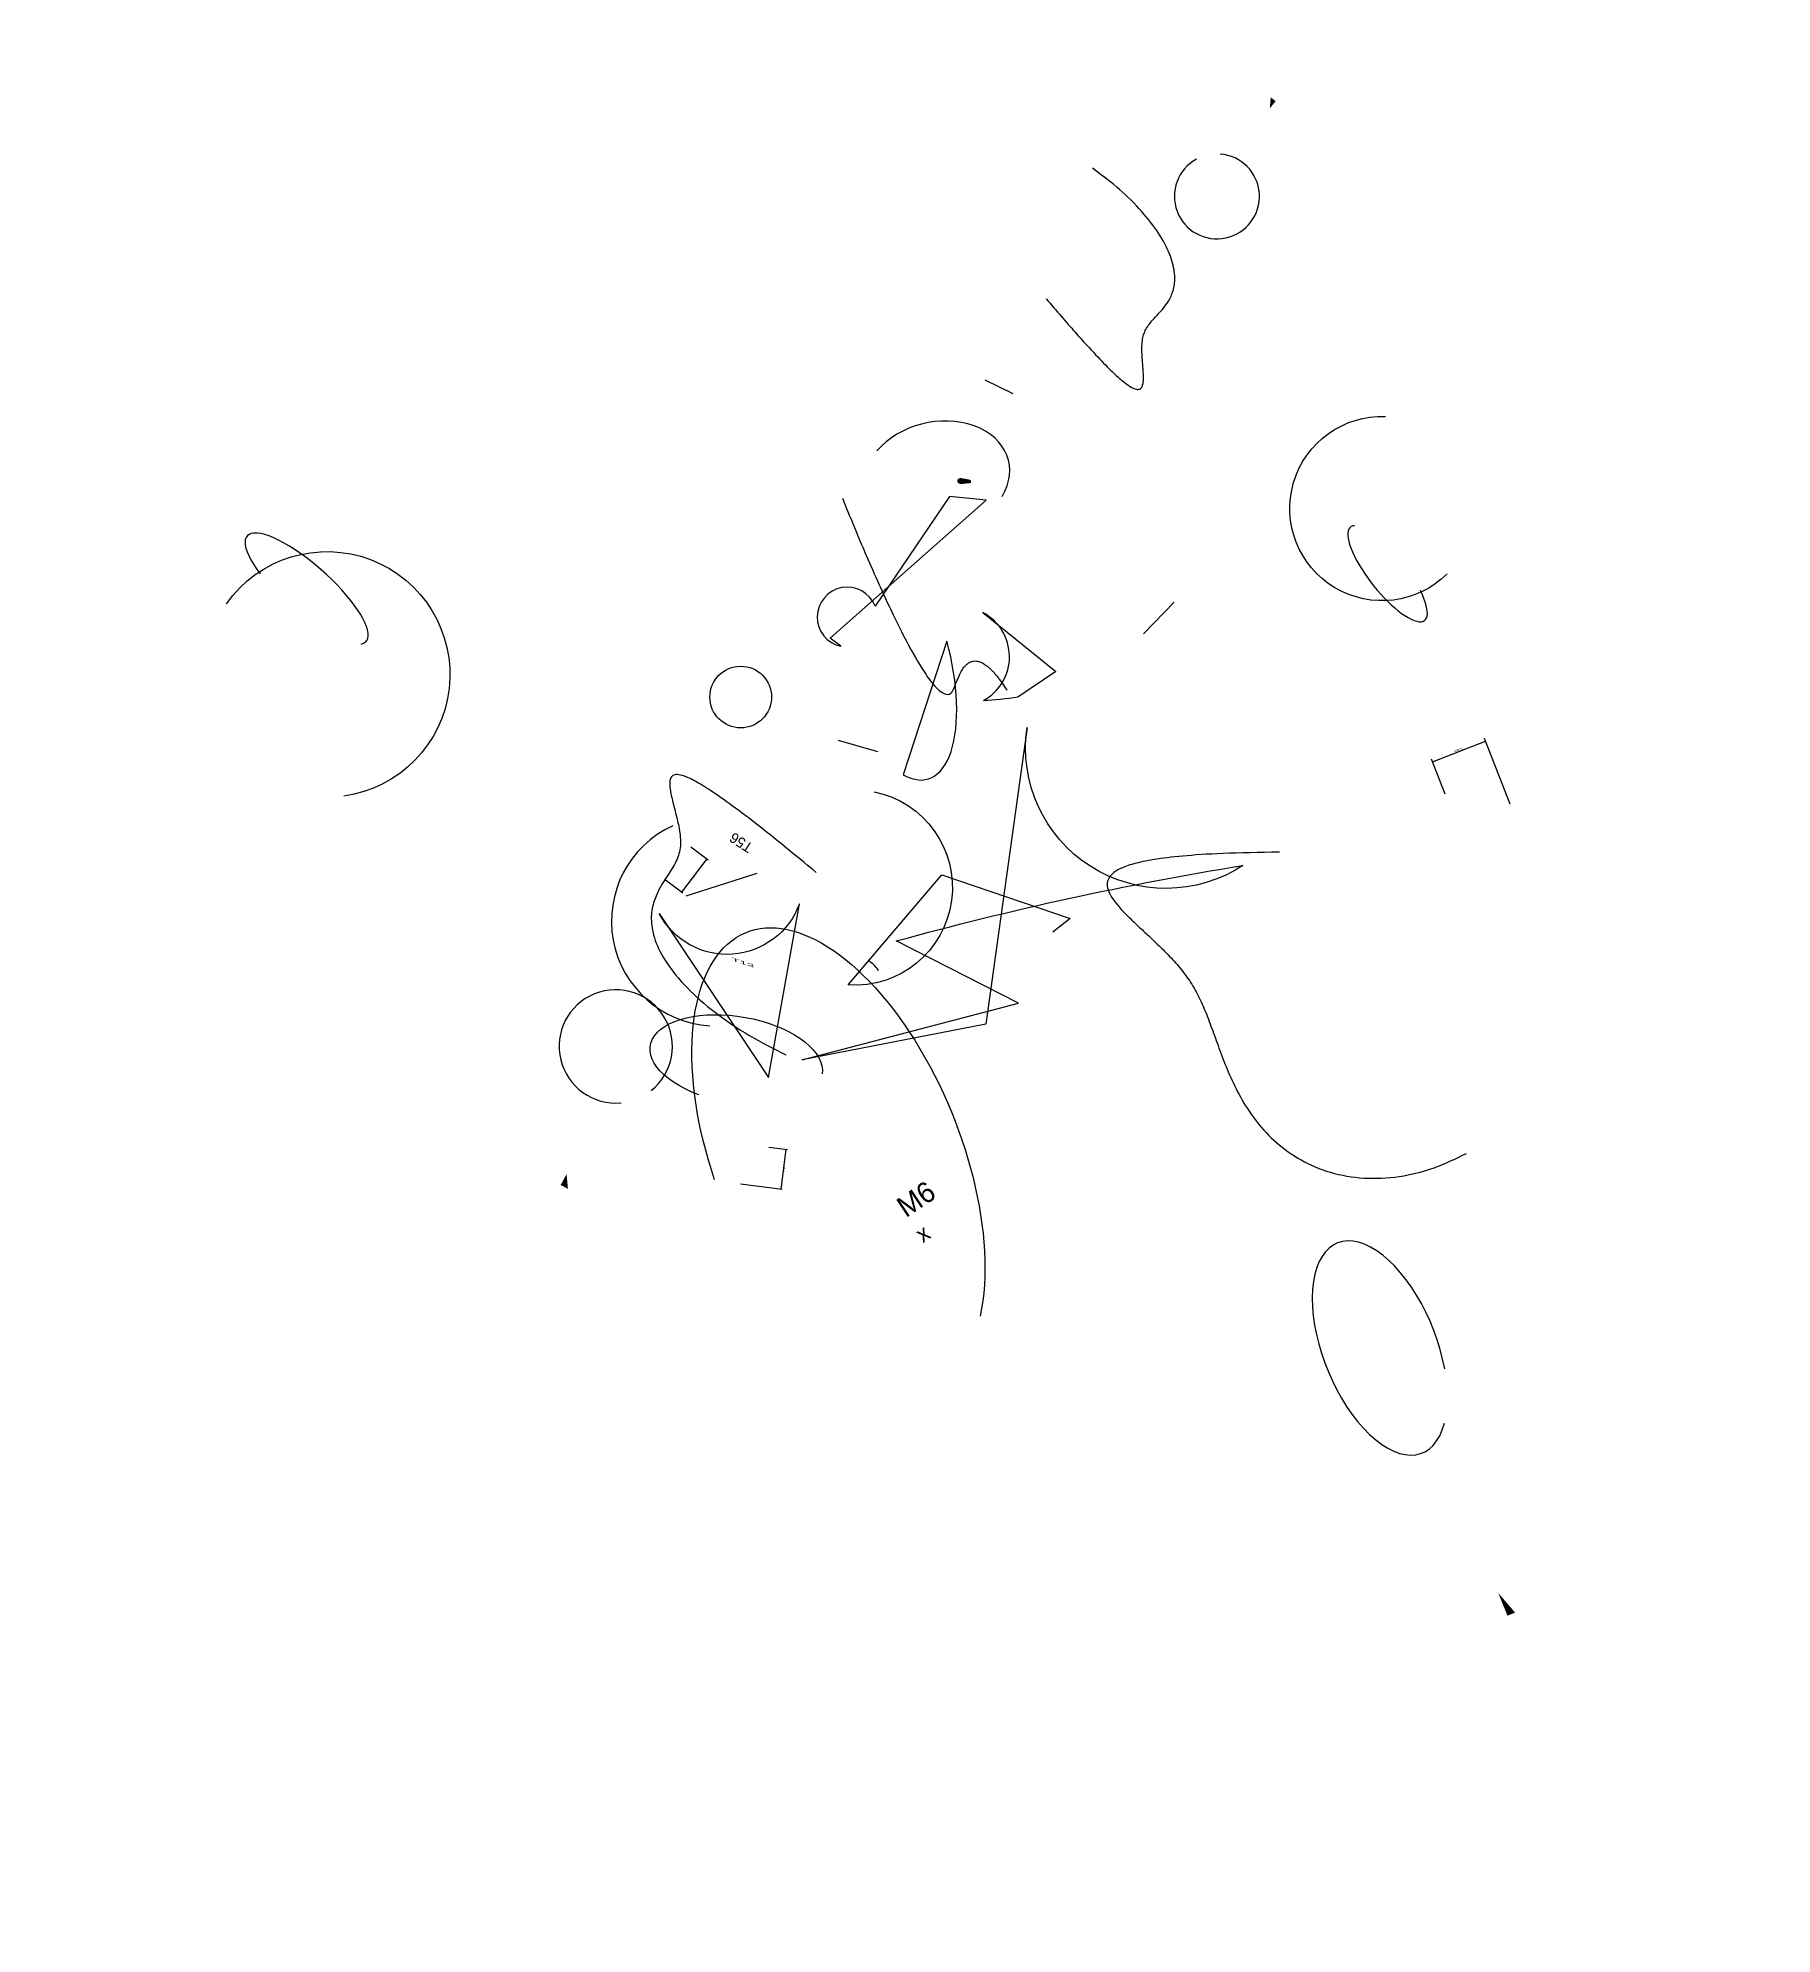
# Model space of a CAD drawing. Header units: millimetres. Extents: x -219 to 202, y -319 to 141.
import ezdxf

# ---------------------------------------------------------------- set-up
doc = ezdxf.new("R2010")
doc.units = ezdxf.units.MM
doc.styles.add('OpenSansCondensed-Light', font='OpenSansCondensed-Light.ttf')
doc.dimstyles.new('EZDXF', dxfattribs={"dimtxt": 0.25, "dimasz": 0.175, "dimexe": 0.375, "dimexo": 0.125, "dimgap": 0.1, "dimtad": 1, "dimlfac": 100, "dimzin": 12, "dimdsep": 46, "dimtxsty": 'OpenSansCondensed-Light', "dimblk": 'ARCHTICK', "dimcen": 2.5, "dimazin": 3, "dimtfac": 0.5, "dimtmove": 2, "dimatfit": 3})

# ---------------------------------------------------------------- blocks, each defined once
blk = doc.blocks.new('_ARCHTICK')
at = {"color": 0, "linetype": 'BYBLOCK', "const_width": 0.15}
blk.add_lwpolyline([(-0.5, -0.5), (0.5, 0.5)], dxfattribs=at)
blk = doc.blocks.new('B1', base_point=(-4.11, -2.83))
blk.add_hatch(color=7).paths.add_polyline_path([(48.61, 12.47), (50.11, 12.47), (50.11, 13.47)])
blk.add_lwpolyline([(-13.35, 16.18), (-14.44, 21.05, -1.00959)], format="xyb")
blk.add_arc((32.16, 10.29), 6.87, -292.728, -326.0087)
at = {"extrusion": (0, 0, -1)}
blk.add_arc((-9.31, -42.04), 14.9, -83.4199, 143.554, dxfattribs=at)
at = {"extrusion": (-0.9618, 0.221996, 0.311321)}
blk.add_arc((47.62, 41.18), 9.64, 167.2513, 55.8331, dxfattribs=at)
blk.add_rational_spline([(2, 21.54), (-3.84, -8.29), (9.07, 14.69), (25.53, -11.29), (23.19, 28.89)], [1.07016756365, 1.66098437433, 1.74653798627, 0.55927344961, 1.09259731714], degree=3)
blk = doc.blocks.new('B2', base_point=(2.58279, 0.35092))
at = {"extrusion": (0.853226, 0.393092, 0.448385)}
blk.add_lwpolyline([(27.31681, 4.94991), (13.19496, 27.43123, 0.527715654)], format="xyb", close=True, dxfattribs=at)
blk.add_lwpolyline([(-2.14903, 15.05591), (-1.60605, -21.2655), (-22.95806, -28.93604), (1.89499, -18.16071), (-13.88585, -12.94031, -0.026863756), (26.25596, 2.51328, -0.647282959)], format="xyb", close=True)
at = {"extrusion": (0, 0, -1)}
blk.add_lwpolyline([(19.30395, 4.53691, 0.935038328), (18.82796, -19.09797), (9.65727, -4.18564), (-6.51471, -7.05314), (-4.71928, -8.98492, 0.886036705)], format="xyb", dxfattribs=at)
at = {"xscale": 2, "rotation": 300.74768869759976}
blk.add_blockref('B1', (3.1904, 2.82561), dxfattribs=at)
at = {"insert": (-9.31922, -44.1455), "char_height": 2.5, "attachment_point": 1, "rotation": 42.5274142}
blk.add_mtext('M6\\P{\\H2;x}', dxfattribs=at)
blk.add_linear_dim(base=(47.08075, 18.41656), p1=(49.24581, 14.66656), p2=(57.20753, 14.66656), angle=30, dimstyle='EZDXF').render()
blk = doc.blocks.new('B0', base_point=(0.2897, -3.3032))
blk.add_lwpolyline([(-20.08043, 9.63723, -0.648481233), (2.5089, -15.89516), (17.97211, 29.29884)], format="xyb", close=True)
for points in [[(-16.41017, -26.26746, 0.780109994), (16.61689, 10.402, 0.210147104)], [(-19.61007, -3.04056), (-4.80187, -13.36422, 0.389352938)]]:
    blk.add_lwpolyline(points, format="xyb")
blk.add_arc((-8.04405, 31.64939), 11.29817, -195.6144182, -177.5440771)
at = {"extrusion": (0.720894, 0.219598, 0.241213)}
blk.add_text('T13', height=2.5, rotation=9.1104894, dxfattribs=at).set_placement((4.57983, -7.48917))
blk.add_text('T56', height=2.5, rotation=274.2926243).set_placement((-24.69376, -7.82484))
blk.add_linear_dim(base=(29.210531, 43.268166), p1=(31.375595, 39.518166), p2=(42.564928, 39.518166), angle=30, dimstyle='EZDXF').render()
blk.add_linear_dim(base=(-15.061983, -14.782825), p1=(-15.061983, -19.782825), p2=(-4.942828, -19.782825), dimstyle='EZDXF').render()

msp = doc.modelspace()

# ---------------------------------------------------------------- hatches: boundary and pattern name
at = {"extrusion": (0.096549, 0.509899, 0.567189)}
h = msp.add_hatch(color=7, dxfattribs=at)
edge = h.paths.add_edge_path()
edge.add_line((-0.94, -46.3), (1.06, -46.3))
edge.add_arc((1.06, -45.3), 1, -90, 90)
edge.add_ellipse((-0.94, -45.3), major_axis=(0, 1), ratio=0.372452, start_angle=90, end_angle=270)

# ---------------------------------------------------------------- linework, layer by layer
for points in [[(-15.72, 2.73, 1.674973), (-23.98, -7.02), (-26.64, -5.03), (11.23, 28.42), (2.32, 29.29)], [(28.11, -13.12), (18.86, -19.34, -0.033832), (10.54, -20.18, 0.598011), (10.4, 1.2)]]:
    msp.add_lwpolyline(points, format="xyb", close=True)
msp.add_circle((-48.29, -19.33), 7.48)
at = {"extrusion": (0.179927, -0.781908, 0.9201)}
msp.add_arc((6.8, 44.01), 17.94, -36.2174, -225.3638, dxfattribs=at)
msp.add_open_spline([(-23.65, 28.88), (-0.11, -28.83), (7.66, -4.12), (16.25, -17.66)], degree=2)

# ---------------------------------------------------------------- block references
at = {"extrusion": (0.01, 0.005, 1)}
for name, p, xscale, yscale, rotation in [('B1', (48.67, 47.3), 1.5, 1.5, 51.45309490476276), ('B2', (26.03, -57.23), 2, 2, 351.2512374933245)]:
    msp.add_blockref(name, p, dxfattribs=dict(at, xscale=xscale, yscale=yscale, rotation=rotation))
at = {"xscale": 2, "yscale": 2, "rotation": 241.40675796953246}
msp.add_blockref('B1', (-66.91, -27.81), dxfattribs=at)
at = {"rotation": 232.53506697830574}
msp.add_blockref('B0', (-56.71, -77.76), dxfattribs=at)

doc.saveas('drawing.dxf')
